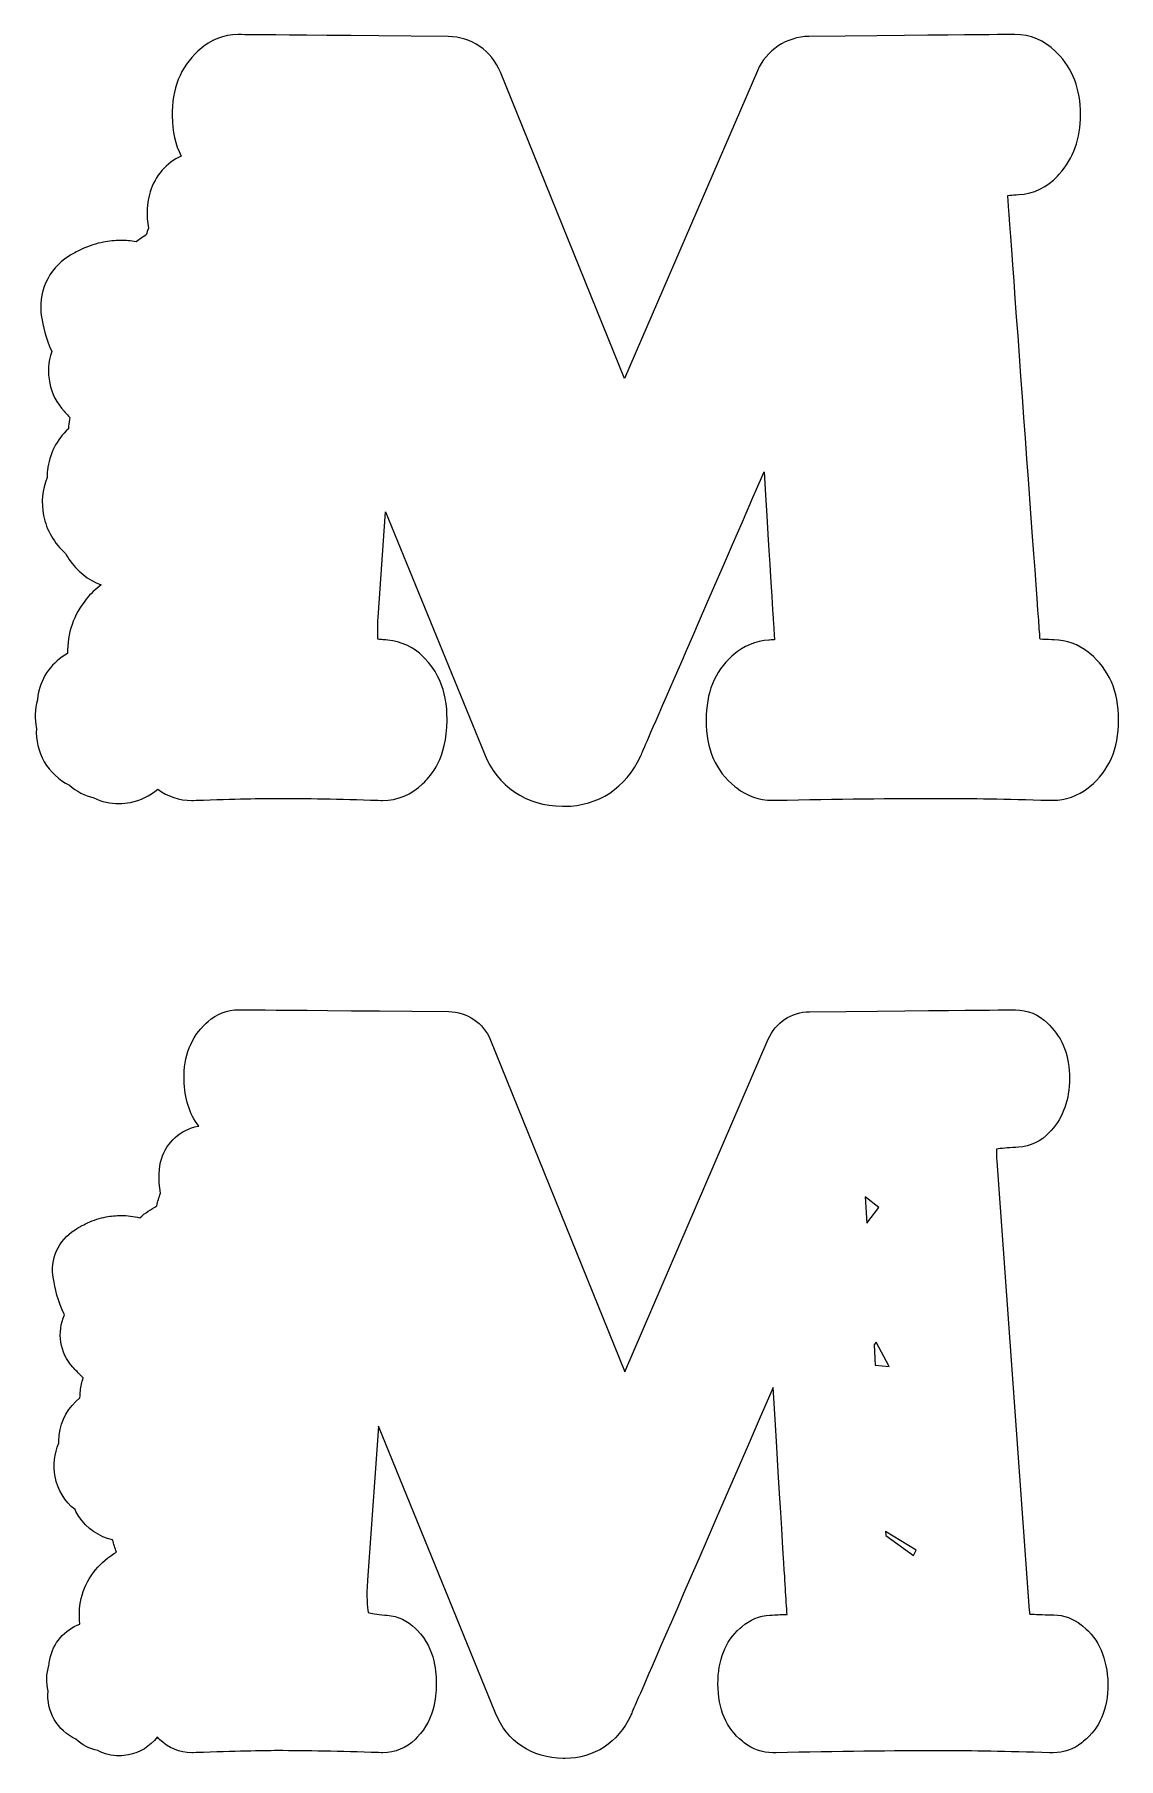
# Model space of a CAD drawing. Header units: millimetres. Extents: x -471 to 1551, y -2688 to 316.
# Drawn here: x -470.5 to -288, y -1026.8 to -736.6 of the extents above; entities that cross this region are included whole.
import ezdxf

# ---------------------------------------------------------------- set-up
doc = ezdxf.new("R2010")
doc.units = ezdxf.units.MM
doc.header["$MEASUREMENT"] = 0
doc.layers.add('Layer 1', color=7, linetype='Continuous')

msp = doc.modelspace()

# ---------------------------------------------------------------- linework, layer by layer
at = {"layer": 'Layer 1', "color": 250}
for points, knots in [([(-287.9544, -851.9572), (-287.9544, -856.8107), (-289.58, -860.5726), (-292.7615, -863.1272), (-292.7615, -863.1272), (-292.7615, -863.1272), (-293.0866, -863.3826), (-293.0866, -863.3826), (-293.0866, -863.3826), (-294.7818, -864.7295), (-296.895, -865.4726), (-299.0547, -865.4726), (-299.0547, -865.4726), (-299.1708, -865.4726), (-299.2869, -865.4726), (-299.3798, -865.4726), (-299.3798, -865.4726), (-299.3798, -865.4726), (-299.7282, -865.4726), (-299.7282, -865.4726), (-299.7282, -865.4726), (-306.8807, -865.2636), (-312.8952, -865.1475), (-317.6558, -865.1475), (-317.6558, -865.1475), (-325.9229, -865.1475), (-335.3512, -865.2636), (-345.6851, -865.4726), (-345.6851, -865.4726), (-345.9173, -865.4726), (-346.2888, -865.4726), (-346.2888, -865.4726), (-346.2888, -865.4726), (-348.4485, -865.4726), (-350.5617, -864.7295), (-352.257, -863.3826), (-352.257, -863.3826), (-352.257, -863.3826), (-352.5821, -863.1272), (-352.5821, -863.1272), (-352.5821, -863.1272), (-355.7868, -860.5727), (-357.4123, -856.8339), (-357.4123, -852.0037), (-357.4123, -852.0037), (-357.4123, -847.3592), (-355.9957, -843.8295), (-353.0697, -841.2053), (-353.0697, -841.2053), (-353.0697, -841.2053), (-352.7678, -840.9499), (-352.7678, -840.9499), (-352.7678, -840.9499), (-351.1422, -839.4869), (-349.029, -838.6277), (-346.8461, -838.5116), (-346.8461, -838.5116), (-346.8461, -838.5116), (-346.0798, -838.4652), (-345.894, -838.4652), (-345.894, -838.4652), (-345.9404, -837.722), (-345.9868, -836.886), (-346.0565, -835.9339), (-346.0565, -835.9339), (-346.0565, -835.9107), (-346.0565, -835.8875), (-346.0565, -835.8875), (-346.0565, -835.8875), (-346.0798, -835.3534), (-346.2888, -832.2184), (-347.6357, -810.1804), (-347.6357, -810.1804), (-368.4429, -858.0184), (-368.4429, -858.0184), (-368.4661, -858.088), (-368.4661, -858.088), (-370.858, -863.3362), (-375.6417, -866.4713), (-381.2615, -866.4713), (-381.2615, -866.4713), (-381.3776, -866.4713), (-381.4938, -866.4713), (-381.6099, -866.4713), (-381.6099, -866.4713), (-387.6709, -866.4016), (-392.594, -863.104), (-394.7537, -857.6236), (-394.7537, -857.6236), (-394.7537, -857.6236), (-411.3811, -816.9147), (-411.3811, -816.9147), (-411.3811, -816.9147), (-411.3811, -816.9147), (-412.6351, -834.6798), (-412.6351, -834.6798), (-412.6351, -834.6798), (-412.7512, -836.3054), (-412.728, -837.4897), (-412.6816, -838.3489), (-412.6816, -838.3489), (-412.3332, -838.3953), (-411.9152, -838.4418), (-411.4275, -838.4883), (-411.4275, -838.4883), (-411.4275, -838.4883), (-411.0327, -838.5115), (-411.0327, -838.5115), (-411.0327, -838.5115), (-408.7801, -838.6973), (-406.6669, -839.6959), (-405.0878, -841.2982), (-405.0878, -841.2982), (-405.0878, -841.2982), (-404.8092, -841.5769), (-404.8092, -841.5769), (-404.8092, -841.5769), (-401.0471, -845.3621), (-401.0471, -850.3084), (-401.0471, -851.9573), (-401.0471, -851.9573), (-401.0471, -858.5524), (-403.8802, -861.4087), (-404.8092, -862.3377), (-404.8092, -862.3377), (-404.8092, -862.3377), (-405.1575, -862.686), (-405.1575, -862.686), (-405.1575, -862.686), (-406.9689, -864.4974), (-409.3608, -865.496), (-411.9152, -865.496), (-411.9152, -865.496), (-412.0081, -865.496), (-412.1242, -865.496), (-412.2172, -865.496), (-412.2172, -865.496), (-412.2172, -865.496), (-412.7048, -865.4727), (-412.7048, -865.4727), (-412.7048, -865.4727), (-419.1839, -865.2637), (-424.8965, -865.1476), (-429.6803, -865.1476), (-429.6803, -865.1476), (-432.1883, -865.1476), (-436.7631, -865.2637), (-443.2886, -865.4727), (-443.2886, -865.4727), (-443.2886, -865.4727), (-443.7531, -865.496), (-443.7531, -865.496), (-443.7531, -865.496), (-443.8924, -865.496), (-443.962, -865.496), (-444.055, -865.496), (-444.055, -865.496), (-446.145, -865.496), (-448.1189, -864.8225), (-449.7677, -863.615), (-449.7677, -863.615), (-451.0914, -864.7296), (-452.6705, -865.496), (-454.3658, -865.8443), (-454.3658, -865.8443), (-454.9928, -865.9604), (-455.6198, -866.0301), (-456.27, -866.0301), (-456.27, -866.0301), (-457.7331, -866.0301), (-459.2193, -865.705), (-460.5429, -865.078), (-460.5429, -865.078), (-462.0524, -864.6832), (-463.469, -863.9633), (-464.6532, -862.9415), (-464.6532, -862.9415), (-466.3949, -862.0591), (-467.9044, -860.6658), (-468.8797, -858.9705), (-468.8797, -858.9705), (-469.8551, -857.252), (-470.3195, -855.3245), (-470.2033, -853.3739), (-470.2033, -853.3739), (-470.5284, -851.7716), (-470.482, -850.1227), (-470.0408, -848.5668), (-470.0408, -848.5668), (-470.0175, -848.2417), (-469.9479, -847.8934), (-469.9014, -847.5683), (-469.9014, -847.5683), (-469.3208, -844.619), (-467.5095, -842.1575), (-464.9551, -840.7641), (-464.9551, -840.7641), (-465.0248, -837.3737), (-463.9333, -834.2387), (-461.7969, -831.6145), (-461.7969, -831.6145), (-461.077, -830.7321), (-460.241, -829.9193), (-459.3121, -829.2226), (-459.3121, -829.2226), (-461.495, -828.3866), (-463.376, -826.8772), (-464.7229, -824.8801), (-464.7229, -824.8801), (-464.9319, -824.5781), (-465.1177, -824.253), (-465.3035, -823.9047), (-465.3035, -823.9047), (-467.2078, -822.2559), (-468.5082, -819.9801), (-468.9959, -817.5186), (-468.9959, -817.5186), (-469.4139, -815.3589), (-469.2049, -813.176), (-468.4153, -811.1325), (-468.4153, -811.1325), (-468.4153, -810.7377), (-468.392, -810.3429), (-468.3456, -809.925), (-468.3456, -809.925), (-468.0205, -807.208), (-466.7897, -804.7696), (-464.8158, -802.935), (-464.8158, -802.935), (-464.8158, -802.7956), (-464.7925, -802.6563), (-464.7925, -802.517), (-464.7925, -802.517), (-464.7461, -802.0293), (-464.6764, -801.5184), (-464.5603, -801.0308), (-464.5603, -801.0308), (-464.839, -800.7288), (-465.1176, -800.4502), (-465.373, -800.1715), (-465.373, -800.1715), (-465.373, -800.1715), (-465.5356, -799.9857), (-465.5356, -799.9857), (-465.5356, -799.9857), (-468.0203, -797.3151), (-468.8099, -793.3673), (-467.6256, -789.9536), (-467.6256, -789.9536), (-468.6706, -787.701), (-469.0654, -785.495), (-469.3209, -784.1249), (-469.3209, -784.1249), (-470.064, -780.1538), (-468.2295, -776.0435), (-464.7925, -773.9303), (-464.7925, -773.9303), (-464.7925, -773.9303), (-464.5603, -773.7909), (-464.5603, -773.7909), (-464.5603, -773.7909), (-464.0958, -773.489), (-463.5153, -773.1407), (-462.5632, -772.6995), (-462.5632, -772.6995), (-462.5632, -772.6995), (-462.4703, -772.6531), (-462.4703, -772.6531), (-462.4703, -772.6531), (-461.286, -772.1422), (-460.1016, -771.7474), (-458.9173, -771.5151), (-458.9173, -771.5151), (-457.9652, -771.3293), (-457.0131, -771.2365), (-456.061, -771.2365), (-456.061, -771.2365), (-455.1553, -771.2365), (-454.2728, -771.3062), (-453.3904, -771.4687), (-453.3904, -771.4687), (-452.8331, -771.0275), (-452.2757, -770.6327), (-451.6951, -770.2843), (-451.6951, -770.2843), (-451.6023, -769.9128), (-451.4862, -769.5412), (-451.3468, -769.1929), (-451.3468, -769.1929), (-451.6951, -767.0797), (-451.6022, -764.8271), (-451.0449, -763.0622), (-451.0449, -763.0622), (-450.2089, -760.3684), (-448.3046, -758.1855), (-445.843, -757.0244), (-445.843, -757.0244), (-446.7952, -755.097), (-447.2828, -752.8677), (-447.3292, -750.3131), (-447.3292, -750.3131), (-447.4221, -745.7616), (-445.9591, -742.0692), (-442.9867, -739.3754), (-442.9867, -739.3754), (-442.9867, -739.3754), (-442.6616, -739.0735), (-442.6616, -739.0735), (-442.6616, -739.0735), (-440.8967, -737.4711), (-438.6208, -736.5887), (-436.2289, -736.5887), (-436.2289, -736.5887), (-436.1825, -736.5887), (-436.1825, -736.5887), (-400.8381, -736.9138), (-400.8381, -736.9138), (-396.96, -736.9602), (-393.5231, -739.3057), (-392.0601, -742.882), (-392.0601, -742.882), (-392.0601, -742.882), (-371.1367, -794.4588), (-371.1367, -794.4588), (-371.1367, -794.4588), (-371.1367, -794.4588), (-348.7736, -742.673), (-348.7736, -742.673), (-348.7736, -742.673), (-347.2641, -739.2128), (-343.8737, -736.9371), (-340.0885, -736.8906), (-340.0885, -736.8906), (-305.4408, -736.5655), (-305.4408, -736.5655), (-305.3943, -736.5655), (-305.3943, -736.5655), (-302.863, -736.5655), (-300.4015, -737.5874), (-298.6134, -739.3755), (-298.6134, -739.3755), (-298.6134, -739.3755), (-298.2883, -739.7006), (-298.2883, -739.7006), (-298.2883, -739.7006), (-295.6409, -742.348), (-294.3637, -745.7384), (-294.3637, -750.0345), (-294.3637, -750.0345), (-294.3637, -754.1449), (-295.5248, -757.4193), (-297.9399, -760.0898), (-297.9399, -760.0898), (-297.9399, -760.0898), (-298.2419, -760.4149), (-298.2419, -760.4149), (-298.2419, -760.4149), (-299.9371, -762.2728), (-302.2361, -763.3874), (-304.7673, -763.5267), (-304.7673, -763.5267), (-304.7673, -763.5267), (-305.2086, -763.55), (-305.2086, -763.55), (-305.2086, -763.55), (-305.6962, -763.5732), (-306.1607, -763.6197), (-306.6019, -763.6428), (-306.6019, -763.6428), (-306.6019, -763.7125), (-301.1678, -838.3722), (-301.1678, -838.3722), (-301.1678, -838.3722), (-300.5872, -838.3955), (-299.9138, -838.4187), (-299.1939, -838.4419), (-299.1939, -838.4419), (-299.1939, -838.4419), (-298.8224, -838.4419), (-298.8224, -838.4419), (-298.8224, -838.4419), (-296.7323, -838.4884), (-294.6888, -839.2315), (-293.0632, -840.5552), (-293.0632, -840.5552), (-293.0632, -840.5552), (-292.7613, -840.7874), (-292.7613, -840.7874), (-292.7613, -840.7874), (-289.58, -843.3649), (-287.9544, -847.1037), (-287.9544, -851.9572)], [0, 0, 0, 0, 0.01010101, 0.01010101, 0.01010101, 0.01010101, 0.02020202, 0.02020202, 0.02020202, 0.02020202, 0.03030303, 0.03030303, 0.03030303, 0.03030303, 0.04040404, 0.04040404, 0.04040404, 0.04040404, 0.05050505, 0.05050505, 0.05050505, 0.05050505, 0.06060606, 0.06060606, 0.06060606, 0.06060606, 0.07070707, 0.07070707, 0.07070707, 0.07070707, 0.08080808, 0.08080808, 0.08080808, 0.08080808, 0.09090909, 0.09090909, 0.09090909, 0.09090909, 0.1010101, 0.1010101, 0.1010101, 0.1010101, 0.11111111, 0.11111111, 0.11111111, 0.11111111, 0.12121212, 0.12121212, 0.12121212, 0.12121212, 0.13131313, 0.13131313, 0.13131313, 0.13131313, 0.14141414, 0.14141414, 0.14141414, 0.14141414, 0.15151515, 0.15151515, 0.15151515, 0.15151515, 0.16161616, 0.16161616, 0.16161616, 0.16161616, 0.17171717, 0.17171717, 0.17171717, 0.17171717, 0.18181818, 0.18181818, 0.18181818, 0.18181818, 0.19191919, 0.19191919, 0.19191919, 0.19191919, 0.2020202, 0.2020202, 0.2020202, 0.2020202, 0.21212121, 0.21212121, 0.21212121, 0.21212121, 0.22222222, 0.22222222, 0.22222222, 0.22222222, 0.23232323, 0.23232323, 0.23232323, 0.23232323, 0.24242424, 0.24242424, 0.24242424, 0.24242424, 0.25252525, 0.25252525, 0.25252525, 0.25252525, 0.26262626, 0.26262626, 0.26262626, 0.26262626, 0.27272727, 0.27272727, 0.27272727, 0.27272727, 0.28282828, 0.28282828, 0.28282828, 0.28282828, 0.29292929, 0.29292929, 0.29292929, 0.29292929, 0.3030303, 0.3030303, 0.3030303, 0.3030303, 0.31313131, 0.31313131, 0.31313131, 0.31313131, 0.32323232, 0.32323232, 0.32323232, 0.32323232, 0.33333333, 0.33333333, 0.33333333, 0.33333333, 0.34343434, 0.34343434, 0.34343434, 0.34343434, 0.35353535, 0.35353535, 0.35353535, 0.35353535, 0.36363636, 0.36363636, 0.36363636, 0.36363636, 0.37373737, 0.37373737, 0.37373737, 0.37373737, 0.38383838, 0.38383838, 0.38383838, 0.38383838, 0.39393939, 0.39393939, 0.39393939, 0.39393939, 0.4040404, 0.4040404, 0.4040404, 0.4040404, 0.41414141, 0.41414141, 0.41414141, 0.41414141, 0.42424242, 0.42424242, 0.42424242, 0.42424242, 0.43434343, 0.43434343, 0.43434343, 0.43434343, 0.44444444, 0.44444444, 0.44444444, 0.44444444, 0.45454545, 0.45454545, 0.45454545, 0.45454545, 0.46464646, 0.46464646, 0.46464646, 0.46464646, 0.47474747, 0.47474747, 0.47474747, 0.47474747, 0.48484848, 0.48484848, 0.48484848, 0.48484848, 0.49494949, 0.49494949, 0.49494949, 0.49494949, 0.50505051, 0.50505051, 0.50505051, 0.50505051, 0.51515152, 0.51515152, 0.51515152, 0.51515152, 0.52525253, 0.52525253, 0.52525253, 0.52525253, 0.53535354, 0.53535354, 0.53535354, 0.53535354, 0.54545455, 0.54545455, 0.54545455, 0.54545455, 0.55555556, 0.55555556, 0.55555556, 0.55555556, 0.56565657, 0.56565657, 0.56565657, 0.56565657, 0.57575758, 0.57575758, 0.57575758, 0.57575758, 0.58585859, 0.58585859, 0.58585859, 0.58585859, 0.5959596, 0.5959596, 0.5959596, 0.5959596, 0.60606061, 0.60606061, 0.60606061, 0.60606061, 0.61616162, 0.61616162, 0.61616162, 0.61616162, 0.62626263, 0.62626263, 0.62626263, 0.62626263, 0.63636364, 0.63636364, 0.63636364, 0.63636364, 0.64646465, 0.64646465, 0.64646465, 0.64646465, 0.65656566, 0.65656566, 0.65656566, 0.65656566, 0.66666667, 0.66666667, 0.66666667, 0.66666667, 0.67676768, 0.67676768, 0.67676768, 0.67676768, 0.68686869, 0.68686869, 0.68686869, 0.68686869, 0.6969697, 0.6969697, 0.6969697, 0.6969697, 0.70707071, 0.70707071, 0.70707071, 0.70707071, 0.71717172, 0.71717172, 0.71717172, 0.71717172, 0.72727273, 0.72727273, 0.72727273, 0.72727273, 0.73737374, 0.73737374, 0.73737374, 0.73737374, 0.74747475, 0.74747475, 0.74747475, 0.74747475, 0.75757576, 0.75757576, 0.75757576, 0.75757576, 0.76767677, 0.76767677, 0.76767677, 0.76767677, 0.77777778, 0.77777778, 0.77777778, 0.77777778, 0.78787879, 0.78787879, 0.78787879, 0.78787879, 0.7979798, 0.7979798, 0.7979798, 0.7979798, 0.80808081, 0.80808081, 0.80808081, 0.80808081, 0.81818182, 0.81818182, 0.81818182, 0.81818182, 0.82828283, 0.82828283, 0.82828283, 0.82828283, 0.83838384, 0.83838384, 0.83838384, 0.83838384, 0.84848485, 0.84848485, 0.84848485, 0.84848485, 0.85858586, 0.85858586, 0.85858586, 0.85858586, 0.86868687, 0.86868687, 0.86868687, 0.86868687, 0.87878788, 0.87878788, 0.87878788, 0.87878788, 0.88888889, 0.88888889, 0.88888889, 0.88888889, 0.8989899, 0.8989899, 0.8989899, 0.8989899, 0.90909091, 0.90909091, 0.90909091, 0.90909091, 0.91919192, 0.91919192, 0.91919192, 0.91919192, 0.92929293, 0.92929293, 0.92929293, 0.92929293, 0.93939394, 0.93939394, 0.93939394, 0.93939394, 0.94949495, 0.94949495, 0.94949495, 0.94949495, 0.95959596, 0.95959596, 0.95959596, 0.95959596, 0.96969697, 0.96969697, 0.96969697, 0.96969697, 0.97979798, 0.97979798, 0.97979798, 0.97979798, 1, 1, 1, 1]), ([(-293.9458, -1004.4953), (-293.9458, -1004.4953), (-294.2477, -1004.263), (-294.2477, -1004.263), (-294.2477, -1004.263), (-295.5482, -1003.2181), (-297.1738, -1002.6143), (-298.8458, -1002.591), (-298.8458, -1002.591), (-298.8458, -1002.591), (-299.2173, -1002.591), (-299.2173, -1002.591), (-299.2173, -1002.591), (-300.7732, -1002.5446), (-302.004, -1002.4982), (-302.9097, -1002.4516), (-302.9097, -1002.4516), (-302.933, -1002.2427), (-302.9794, -1002.0336), (-302.9794, -1001.8479), (-302.9794, -1001.8479), (-302.9794, -1001.8479), (-308.4599, -926.2128), (-308.4599, -926.2128), (-308.4599, -926.2128), (-308.5063, -925.4), (-308.5296, -924.7498), (-308.5296, -924.1924), (-308.5296, -924.1924), (-307.7168, -924.0763), (-306.6718, -923.9602), (-305.2553, -923.8905), (-305.2553, -923.8905), (-305.2553, -923.8905), (-304.814, -923.8672), (-304.814, -923.8672), (-304.814, -923.8672), (-302.8169, -923.7511), (-300.9591, -922.8687), (-299.6122, -921.3825), (-299.6122, -921.3825), (-299.6122, -921.3825), (-299.3103, -921.0574), (-299.3103, -921.0574), (-299.3103, -921.0574), (-297.2435, -918.7816), (-296.2217, -915.902), (-296.2217, -912.3026), (-296.2217, -912.3026), (-296.2217, -908.5405), (-297.3131, -905.5913), (-299.5889, -903.3155), (-299.5889, -903.3155), (-299.5889, -903.3155), (-299.914, -902.9904), (-299.914, -902.9904), (-299.914, -902.9904), (-301.3306, -901.5506), (-303.3045, -900.7378), (-305.3249, -900.7378), (-305.3249, -900.7378), (-305.3481, -900.7378), (-305.3481, -900.7378), (-339.9958, -901.0629), (-339.9958, -901.0629), (-343.0147, -901.0862), (-345.7549, -902.8975), (-346.9392, -905.6841), (-346.9392, -905.6841), (-346.9392, -905.6841), (-371.1136, -961.6499), (-371.1136, -961.6499), (-371.1136, -961.6499), (-371.1136, -961.6499), (-393.7321, -905.8235), (-393.7321, -905.8235), (-393.7321, -905.8235), (-394.8933, -902.944), (-397.6568, -901.0862), (-400.7453, -901.0397), (-400.7453, -901.0397), (-436.0897, -900.7146), (-436.0897, -900.7146), (-436.1361, -900.7146), (-436.1361, -900.7146), (-438.0403, -900.7146), (-439.8749, -901.4114), (-441.2915, -902.7117), (-441.2915, -902.7117), (-441.2915, -902.7117), (-441.6166, -903.0137), (-441.6166, -903.0137), (-441.6166, -903.0137), (-444.171, -905.3359), (-445.4251, -908.5173), (-445.3321, -912.5116), (-445.3321, -912.5116), (-445.2624, -915.6931), (-444.4497, -918.2708), (-442.8474, -920.3143), (-442.8474, -920.3143), (-442.8938, -920.3143), (-442.9635, -920.3376), (-443.0099, -920.3376), (-443.0099, -920.3376), (-445.9127, -920.8949), (-448.2582, -923.0082), (-449.1406, -925.8645), (-449.1406, -925.8645), (-449.5354, -927.165), (-449.7676, -929.3014), (-449.28, -931.6237), (-449.28, -931.6237), (-449.5819, -932.2971), (-449.7909, -933.017), (-449.907, -933.7369), (-449.907, -933.7369), (-449.907, -933.7369), (-449.907, -933.7602), (-449.907, -933.7602), (-449.907, -933.7602), (-450.9056, -934.2478), (-451.8577, -934.9213), (-452.7866, -935.7573), (-452.7866, -935.7573), (-453.8084, -935.5019), (-454.8766, -935.3625), (-455.968, -935.3625), (-455.968, -935.3625), (-456.804, -935.3625), (-457.64, -935.4553), (-458.4528, -935.5947), (-458.4528, -935.5947), (-459.4978, -935.8037), (-460.5428, -936.1288), (-461.5878, -936.5933), (-461.5878, -936.5933), (-461.5878, -936.5933), (-461.6575, -936.6397), (-461.6575, -936.6397), (-461.6575, -936.6397), (-462.4935, -937.0345), (-463.0044, -937.3364), (-463.4456, -937.6151), (-463.4456, -937.6151), (-463.4456, -937.6151), (-463.701, -937.7776), (-463.701, -937.7776), (-463.701, -937.7776), (-466.4877, -939.4961), (-467.9507, -942.7937), (-467.347, -945.9984), (-467.347, -945.9984), (-467.0683, -947.4846), (-466.6503, -949.8069), (-465.4427, -952.0826), (-465.4427, -952.0826), (-466.7896, -954.9622), (-466.2787, -958.5153), (-464.0494, -960.9072), (-464.0494, -960.9072), (-464.0494, -960.9072), (-463.8868, -961.0697), (-463.8868, -961.0697), (-463.8868, -961.0697), (-463.4456, -961.5573), (-462.9115, -962.1147), (-462.3077, -962.6953), (-462.3077, -962.6953), (-462.5631, -963.392), (-462.7257, -964.135), (-462.7953, -964.8549), (-462.7953, -964.8549), (-462.8186, -965.2497), (-462.8418, -965.6445), (-462.865, -966.0393), (-462.865, -966.0393), (-464.8157, -967.572), (-466.0697, -969.8245), (-466.3484, -972.3325), (-466.3484, -972.3325), (-466.3948, -972.7737), (-466.4181, -973.2382), (-466.4181, -973.6794), (-466.4181, -973.6794), (-467.1844, -975.4676), (-467.4167, -977.395), (-467.0451, -979.3225), (-467.0451, -979.3225), (-466.6271, -981.5286), (-465.4428, -983.4792), (-463.7011, -984.8726), (-463.7011, -984.8726), (-463.5153, -985.2674), (-463.3063, -985.6389), (-463.0509, -986.0105), (-463.0509, -986.0105), (-461.704, -988.054), (-459.6836, -989.4474), (-457.3614, -989.9816), (-457.3614, -989.9816), (-457.1756, -990.655), (-456.9667, -991.3516), (-456.7112, -992.0251), (-456.7112, -992.0251), (-458.0582, -992.8147), (-459.2657, -993.8132), (-460.2411, -994.9976), (-460.2411, -994.9976), (-462.3543, -997.5753), (-463.26, -1000.7103), (-462.8885, -1004.1239), (-462.8885, -1004.1239), (-465.4662, -1005.0993), (-467.4168, -1007.3286), (-467.9509, -1010.1153), (-467.9509, -1010.1153), (-468.0206, -1010.4404), (-468.067, -1010.7655), (-468.0903, -1011.1139), (-468.0903, -1011.1139), (-468.5315, -1012.5072), (-468.5779, -1013.9934), (-468.2297, -1015.41), (-468.2297, -1015.41), (-468.2297, -1015.41), (-468.2297, -1015.41), (-468.2297, -1015.41), (-468.2297, -1015.41), (-468.3922, -1017.082), (-468.0207, -1018.7076), (-467.1847, -1020.1938), (-467.1847, -1020.1938), (-466.3487, -1021.6336), (-465.0715, -1022.8179), (-463.562, -1023.5145), (-463.562, -1023.5145), (-462.517, -1024.4667), (-461.263, -1025.1401), (-459.8696, -1025.442), (-459.8696, -1025.442), (-458.755, -1025.9993), (-457.5009, -1026.3012), (-456.2469, -1026.3012), (-456.2469, -1026.3012), (-455.736, -1026.3012), (-455.2251, -1026.2548), (-454.7142, -1026.1618), (-454.7142, -1026.1618), (-452.7868, -1025.7903), (-451.0683, -1024.7221), (-449.8375, -1023.1662), (-449.8375, -1023.1662), (-449.8142, -1023.1894), (-449.4427, -1023.561), (-449.4427, -1023.561), (-449.4427, -1023.561), (-448.0029, -1025.0007), (-446.0754, -1025.7903), (-444.0319, -1025.7903), (-444.0319, -1025.7903), (-443.9622, -1025.7903), (-443.8694, -1025.7903), (-443.7765, -1025.7903), (-443.7765, -1025.7903), (-443.7765, -1025.7903), (-443.2889, -1025.7671), (-443.2889, -1025.7671), (-443.2889, -1025.7671), (-436.7401, -1025.5581), (-432.1421, -1025.442), (-429.6109, -1025.442), (-429.6109, -1025.442), (-424.8038, -1025.442), (-419.0679, -1025.5581), (-412.5889, -1025.7671), (-412.5889, -1025.7671), (-412.5889, -1025.7671), (-412.1012, -1025.7903), (-412.1012, -1025.7903), (-412.1012, -1025.7903), (-412.0315, -1025.7903), (-411.9387, -1025.7903), (-411.8458, -1025.7903), (-411.8458, -1025.7903), (-409.8023, -1025.7903), (-407.8748, -1025.0007), (-406.435, -1023.5377), (-406.435, -1023.5377), (-406.435, -1023.5377), (-406.0867, -1023.1894), (-406.0867, -1023.1894), (-406.0867, -1023.1894), (-402.8819, -1019.9846), (-402.8819, -1015.5956), (-402.8819, -1014.1559), (-402.8819, -1014.1559), (-402.8819, -1012.7161), (-402.8819, -1008.3503), (-406.0867, -1005.1456), (-406.0867, -1005.1456), (-406.0867, -1005.1456), (-406.3653, -1004.867), (-406.3653, -1004.867), (-406.3653, -1004.867), (-407.6425, -1003.5898), (-409.3378, -1002.8002), (-411.1259, -1002.6376), (-411.1259, -1002.6376), (-411.1259, -1002.6376), (-411.5207, -1002.6144), (-411.5207, -1002.6144), (-411.5207, -1002.6144), (-412.8908, -1002.4983), (-413.7965, -1002.3124), (-414.3538, -1002.1732), (-414.3538, -1002.1732), (-414.4932, -1001.2675), (-414.6325, -999.5955), (-414.4467, -996.7856), (-414.4467, -996.7856), (-414.4467, -996.7856), (-412.6121, -970.8462), (-412.6121, -970.8462), (-412.6121, -970.8462), (-412.6121, -970.8462), (-392.8732, -1019.1255), (-392.8732, -1019.1255), (-392.8732, -1019.1255), (-390.9922, -1023.8628), (-386.7425, -1026.6959), (-381.471, -1026.7656), (-381.471, -1026.7656), (-381.3782, -1026.7656), (-381.2621, -1026.7656), (-381.1691, -1026.7656), (-381.1691, -1026.7656), (-376.3156, -1026.7656), (-372.182, -1024.0486), (-370.1153, -1019.5202), (-370.1153, -1019.5202), (-370.092, -1019.4738), (-370.092, -1019.4506), (-346.1266, -964.3208), (-346.1266, -964.3208), (-344.292, -994.2776), (-344.083, -997.6216), (-344.0598, -998.0163), (-344.0598, -998.0163), (-344.0598, -998.0163), (-344.0596, -998.0162), (-344.0596, -998.0162), (-344.0596, -998.0162), (-343.9435, -999.874), (-343.8506, -1001.3602), (-343.7809, -1002.4982), (-343.7809, -1002.4982), (-344.5008, -1002.5214), (-345.3368, -1002.5679), (-346.2657, -1002.6143), (-346.2657, -1002.6143), (-346.2657, -1002.6143), (-346.6605, -1002.6375), (-346.6605, -1002.6375), (-346.6605, -1002.6375), (-348.4022, -1002.7304), (-350.0973, -1003.4271), (-351.3978, -1004.5882), (-351.3978, -1004.5882), (-351.3978, -1004.5882), (-351.6997, -1004.8436), (-351.6997, -1004.8436), (-351.6997, -1004.8436), (-354.2078, -1007.0962), (-355.4153, -1010.1616), (-355.4153, -1014.2255), (-355.4153, -1014.2255), (-355.4153, -1018.4519), (-354.0452, -1021.6798), (-351.305, -1023.8627), (-351.305, -1023.8627), (-351.305, -1023.8627), (-350.9799, -1024.1181), (-350.9799, -1024.1181), (-350.9799, -1024.1181), (-349.6329, -1025.1864), (-347.9378, -1025.7901), (-346.1961, -1025.7901), (-346.1961, -1025.7901), (-346.1961, -1025.7901), (-345.8477, -1025.7901), (-345.6387, -1025.7901), (-345.6387, -1025.7901), (-345.6387, -1025.7901), (-345.6387, -1025.7901), (-345.6387, -1025.7901), (-345.6387, -1025.7901), (-335.3048, -1025.5812), (-325.8533, -1025.465), (-317.563, -1025.465), (-317.563, -1025.465), (-312.7792, -1025.465), (-306.7414, -1025.5812), (-299.5657, -1025.7901), (-299.5657, -1025.7901), (-299.5657, -1025.7901), (-299.1942, -1025.7901), (-299.1942, -1025.7901), (-299.1942, -1025.7901), (-299.1013, -1025.7901), (-299.0084, -1025.7901), (-298.9388, -1025.7901), (-298.9388, -1025.7901), (-297.1971, -1025.7901), (-295.5019, -1025.1864), (-294.155, -1024.1181), (-294.155, -1024.1181), (-294.155, -1024.1181), (-293.8299, -1023.8627), (-293.8299, -1023.8627), (-293.8299, -1023.8627), (-291.1129, -1021.6798), (-289.7427, -1018.4287), (-289.7427, -1014.2022), (-289.7427, -1014.2022), (-289.8819, -1009.9061), (-291.252, -1006.6549), (-293.9458, -1004.4953)], [0, 0, 0, 0, 0.00925926, 0.00925926, 0.00925926, 0.00925926, 0.01851852, 0.01851852, 0.01851852, 0.01851852, 0.02777778, 0.02777778, 0.02777778, 0.02777778, 0.03703704, 0.03703704, 0.03703704, 0.03703704, 0.0462963, 0.0462963, 0.0462963, 0.0462963, 0.05555556, 0.05555556, 0.05555556, 0.05555556, 0.06481481, 0.06481481, 0.06481481, 0.06481481, 0.07407407, 0.07407407, 0.07407407, 0.07407407, 0.08333333, 0.08333333, 0.08333333, 0.08333333, 0.09259259, 0.09259259, 0.09259259, 0.09259259, 0.10185185, 0.10185185, 0.10185185, 0.10185185, 0.11111111, 0.11111111, 0.11111111, 0.11111111, 0.12037037, 0.12037037, 0.12037037, 0.12037037, 0.12962963, 0.12962963, 0.12962963, 0.12962963, 0.13888889, 0.13888889, 0.13888889, 0.13888889, 0.14814815, 0.14814815, 0.14814815, 0.14814815, 0.15740741, 0.15740741, 0.15740741, 0.15740741, 0.16666667, 0.16666667, 0.16666667, 0.16666667, 0.17592593, 0.17592593, 0.17592593, 0.17592593, 0.18518519, 0.18518519, 0.18518519, 0.18518519, 0.19444444, 0.19444444, 0.19444444, 0.19444444, 0.2037037, 0.2037037, 0.2037037, 0.2037037, 0.21296296, 0.21296296, 0.21296296, 0.21296296, 0.22222222, 0.22222222, 0.22222222, 0.22222222, 0.23148148, 0.23148148, 0.23148148, 0.23148148, 0.24074074, 0.24074074, 0.24074074, 0.24074074, 0.25, 0.25, 0.25, 0.25, 0.25925926, 0.25925926, 0.25925926, 0.25925926, 0.26851852, 0.26851852, 0.26851852, 0.26851852, 0.27777778, 0.27777778, 0.27777778, 0.27777778, 0.28703704, 0.28703704, 0.28703704, 0.28703704, 0.2962963, 0.2962963, 0.2962963, 0.2962963, 0.30555556, 0.30555556, 0.30555556, 0.30555556, 0.31481481, 0.31481481, 0.31481481, 0.31481481, 0.32407407, 0.32407407, 0.32407407, 0.32407407, 0.33333333, 0.33333333, 0.33333333, 0.33333333, 0.34259259, 0.34259259, 0.34259259, 0.34259259, 0.35185185, 0.35185185, 0.35185185, 0.35185185, 0.36111111, 0.36111111, 0.36111111, 0.36111111, 0.37037037, 0.37037037, 0.37037037, 0.37037037, 0.37962963, 0.37962963, 0.37962963, 0.37962963, 0.38888889, 0.38888889, 0.38888889, 0.38888889, 0.39814815, 0.39814815, 0.39814815, 0.39814815, 0.40740741, 0.40740741, 0.40740741, 0.40740741, 0.41666667, 0.41666667, 0.41666667, 0.41666667, 0.42592593, 0.42592593, 0.42592593, 0.42592593, 0.43518519, 0.43518519, 0.43518519, 0.43518519, 0.44444444, 0.44444444, 0.44444444, 0.44444444, 0.4537037, 0.4537037, 0.4537037, 0.4537037, 0.46296296, 0.46296296, 0.46296296, 0.46296296, 0.47222222, 0.47222222, 0.47222222, 0.47222222, 0.48148148, 0.48148148, 0.48148148, 0.48148148, 0.49074074, 0.49074074, 0.49074074, 0.49074074, 0.5, 0.5, 0.5, 0.5, 0.50925926, 0.50925926, 0.50925926, 0.50925926, 0.51851852, 0.51851852, 0.51851852, 0.51851852, 0.52777778, 0.52777778, 0.52777778, 0.52777778, 0.53703704, 0.53703704, 0.53703704, 0.53703704, 0.5462963, 0.5462963, 0.5462963, 0.5462963, 0.55555556, 0.55555556, 0.55555556, 0.55555556, 0.56481481, 0.56481481, 0.56481481, 0.56481481, 0.57407407, 0.57407407, 0.57407407, 0.57407407, 0.58333333, 0.58333333, 0.58333333, 0.58333333, 0.59259259, 0.59259259, 0.59259259, 0.59259259, 0.60185185, 0.60185185, 0.60185185, 0.60185185, 0.61111111, 0.61111111, 0.61111111, 0.61111111, 0.62037037, 0.62037037, 0.62037037, 0.62037037, 0.62962963, 0.62962963, 0.62962963, 0.62962963, 0.63888889, 0.63888889, 0.63888889, 0.63888889, 0.64814815, 0.64814815, 0.64814815, 0.64814815, 0.65740741, 0.65740741, 0.65740741, 0.65740741, 0.66666667, 0.66666667, 0.66666667, 0.66666667, 0.67592593, 0.67592593, 0.67592593, 0.67592593, 0.68518519, 0.68518519, 0.68518519, 0.68518519, 0.69444444, 0.69444444, 0.69444444, 0.69444444, 0.7037037, 0.7037037, 0.7037037, 0.7037037, 0.71296296, 0.71296296, 0.71296296, 0.71296296, 0.72222222, 0.72222222, 0.72222222, 0.72222222, 0.73148148, 0.73148148, 0.73148148, 0.73148148, 0.74074074, 0.74074074, 0.74074074, 0.74074074, 0.75, 0.75, 0.75, 0.75, 0.75925926, 0.75925926, 0.75925926, 0.75925926, 0.76851852, 0.76851852, 0.76851852, 0.76851852, 0.77777778, 0.77777778, 0.77777778, 0.77777778, 0.78703704, 0.78703704, 0.78703704, 0.78703704, 0.7962963, 0.7962963, 0.7962963, 0.7962963, 0.80555556, 0.80555556, 0.80555556, 0.80555556, 0.81481481, 0.81481481, 0.81481481, 0.81481481, 0.82407407, 0.82407407, 0.82407407, 0.82407407, 0.83333333, 0.83333333, 0.83333333, 0.83333333, 0.84259259, 0.84259259, 0.84259259, 0.84259259, 0.85185185, 0.85185185, 0.85185185, 0.85185185, 0.86111111, 0.86111111, 0.86111111, 0.86111111, 0.87037037, 0.87037037, 0.87037037, 0.87037037, 0.87962963, 0.87962963, 0.87962963, 0.87962963, 0.88888889, 0.88888889, 0.88888889, 0.88888889, 0.89814815, 0.89814815, 0.89814815, 0.89814815, 0.90740741, 0.90740741, 0.90740741, 0.90740741, 0.91666667, 0.91666667, 0.91666667, 0.91666667, 0.92592593, 0.92592593, 0.92592593, 0.92592593, 0.93518519, 0.93518519, 0.93518519, 0.93518519, 0.94444444, 0.94444444, 0.94444444, 0.94444444, 0.9537037, 0.9537037, 0.9537037, 0.9537037, 0.96296296, 0.96296296, 0.96296296, 0.96296296, 0.97222222, 0.97222222, 0.97222222, 0.97222222, 0.98148148, 0.98148148, 0.98148148, 0.98148148, 1, 1, 1, 1]), ([(-328.3148, -934.0387), (-328.3148, -934.0387), (-330.3584, -936.6396), (-330.3584, -936.6396), (-330.3584, -936.6396), (-330.3584, -936.6396), (-330.637, -932.2042), (-330.637, -932.2042), (-330.637, -932.2042), (-330.637, -932.2042), (-328.3148, -934.0387), (-328.3148, -934.0387)], [0, 0, 0, 0, 0.25, 0.25, 0.25, 0.25, 0.5, 0.5, 0.5, 0.5, 1, 1, 1, 1]), ([(-328.7793, -956.7038), (-328.7793, -956.7038), (-326.5732, -960.7677), (-326.5732, -960.7677), (-326.5732, -960.7677), (-326.5732, -960.7677), (-328.9187, -960.5587), (-328.9187, -960.5587), (-328.9187, -960.5587), (-328.9187, -960.5587), (-329.1276, -957.145), (-329.1276, -957.145), (-329.1276, -957.145), (-329.1276, -957.145), (-328.7793, -956.7038), (-328.7793, -956.7038)], [0, 0, 0, 0, 0.2, 0.2, 0.2, 0.2, 0.4, 0.4, 0.4, 0.4, 0.6, 0.6, 0.6, 0.6, 1, 1, 1, 1]), ([(-322.0448, -991.6998), (-322.0448, -991.6998), (-322.5093, -992.5822), (-322.5093, -992.5822), (-322.5093, -992.5822), (-322.5093, -992.5822), (-327.1538, -989.2382), (-327.1538, -989.2382), (-327.1538, -989.2382), (-327.1538, -989.2382), (-327.2002, -988.5415), (-327.2002, -988.5415), (-327.2002, -988.5415), (-327.2002, -988.5415), (-322.0448, -991.6998), (-322.0448, -991.6998)], [0, 0, 0, 0, 0.2, 0.2, 0.2, 0.2, 0.4, 0.4, 0.4, 0.4, 0.6, 0.6, 0.6, 0.6, 1, 1, 1, 1])]:
    msp.add_open_spline(points, degree=3, knots=knots, dxfattribs=at)

doc.saveas('drawing.dxf')
